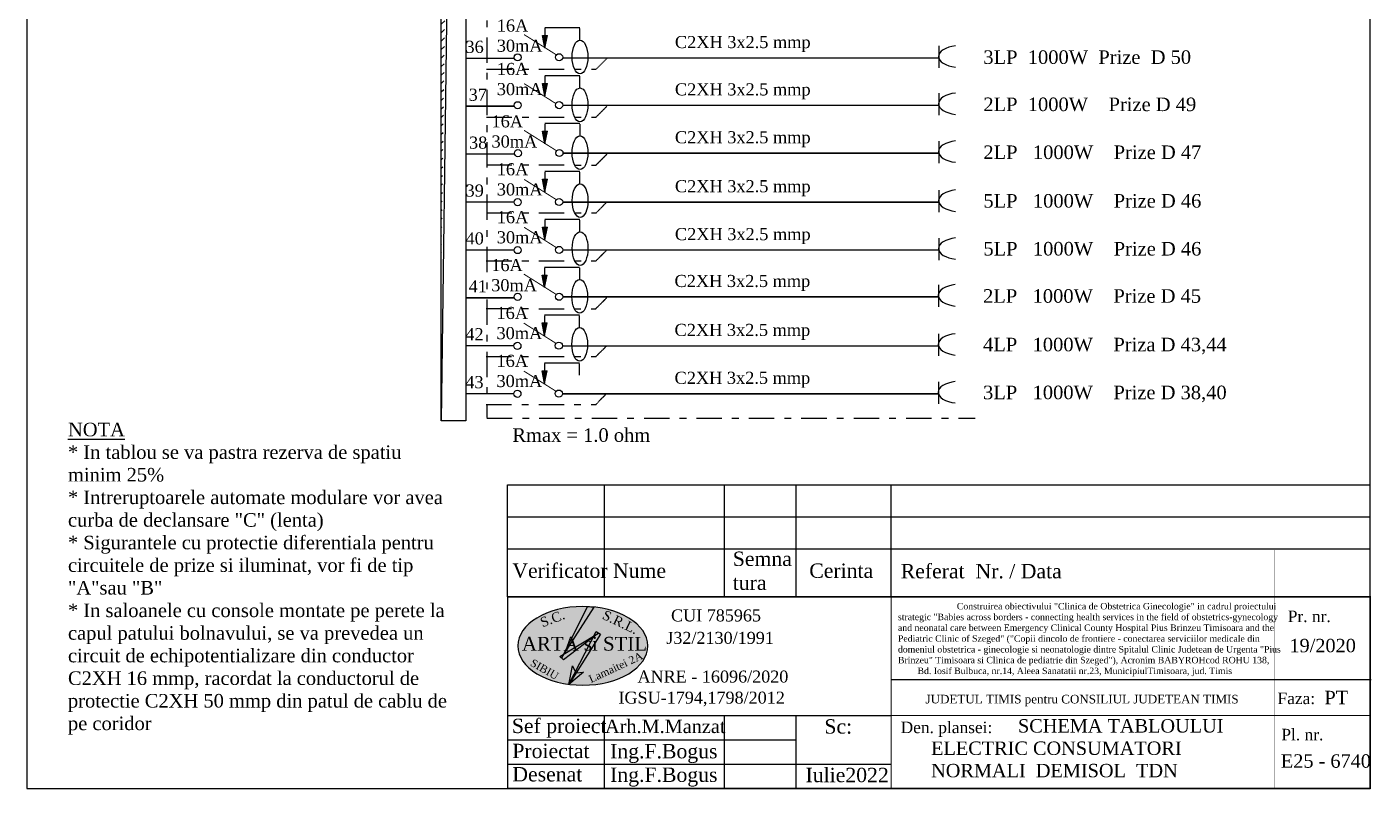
# Model space of a CAD drawing. Header units: inches. Extents: x -369701 to 85886, y 28217 to 66726.
# Drawn here: x -333952 to -319928, y 28219 to 36176 of the extents above; entities that cross this region are included whole.
import ezdxf

# ---------------------------------------------------------------- set-up
doc = ezdxf.new("R2010")
doc.units = ezdxf.units.IN
doc.header["$MEASUREMENT"] = 0
doc.linetypes.add('DOUBLE_DASHED', pattern=[1.093611, 0.529167, -0.211667, 0.141111, -0.211667])
doc.layers.add('Circuite', color=7, linetype='Continuous', lineweight=25)
doc.layers.add('Circuite incendiu', color=1, linetype='Continuous', lineweight=25)
doc.layers.add('ELECTRICAL', color=7, linetype='Continuous')
doc.layers.add('Texte', color=7, linetype='Continuous')
doc.styles.get("Standard").update_dxf_attribs({"font": 'arial.ttf'})

msp = doc.modelspace()

# ---------------------------------------------------------------- hatches: boundary and pattern name
at = {"layer": 'Circuite', "linetype": 'Continuous'}
h = msp.add_hatch(color=256, dxfattribs=at)
h.paths.add_polyline_path([(-328547, 35956), (-328547, 36086), (-328573, 36086)])
h.paths.add_polyline_path([(-328521, 36086), (-328547, 36086), (-328547, 35956)])
h = msp.add_hatch(color=256, dxfattribs=at)
h.paths.add_polyline_path([(-328547, 35456), (-328547, 35586), (-328573, 35586)])
h.paths.add_polyline_path([(-328521, 35586), (-328547, 35586), (-328547, 35456)])
h = msp.add_hatch(color=256, dxfattribs=at)
h.paths.add_polyline_path([(-328547, 34956), (-328547, 35086), (-328573, 35086)])
h.paths.add_polyline_path([(-328521, 35086), (-328547, 35086), (-328547, 34956)])
h = msp.add_hatch(color=256, dxfattribs=at)
h.paths.add_polyline_path([(-328547, 34456), (-328547, 34586), (-328573, 34586)])
h.paths.add_polyline_path([(-328521, 34586), (-328547, 34586), (-328547, 34456)])
h = msp.add_hatch(color=256, dxfattribs=at)
h.paths.add_polyline_path([(-328547, 33956), (-328547, 34086), (-328573, 34086)])
h.paths.add_polyline_path([(-328521, 34086), (-328547, 34086), (-328547, 33956)])
h = msp.add_hatch(color=256, dxfattribs=at)
h.paths.add_polyline_path([(-328551, 33456), (-328551, 33586), (-328577, 33586)])
h.paths.add_polyline_path([(-328524, 33586), (-328551, 33586), (-328551, 33456)])
h = msp.add_hatch(color=256, dxfattribs=at)
h.paths.add_polyline_path([(-328550, 32956), (-328550, 33086), (-328576, 33086)])
h.paths.add_polyline_path([(-328524, 33086), (-328550, 33086), (-328550, 32956)])
h = msp.add_hatch(color=256, dxfattribs=at)
h.paths.add_polyline_path([(-328550, 32456), (-328550, 32586), (-328576, 32586)])
h.paths.add_polyline_path([(-328524, 32586), (-328550, 32586), (-328550, 32456)])
at = {"layer": 'Circuite incendiu'}
h = msp.add_hatch(dxfattribs=at)
h.set_pattern_fill('ANSI31', scale=500, style=0)
h.set_pattern_definition([(45, (-1924392.83, -1145257.324), (-44.1941738, 44.1941738), [])])
h.paths.add_polyline_path([(-329373, 52183), (-329628, 52183), (-329628, 33655)])
at = {"layer": 'ELECTRICAL', "linetype": 'Continuous', "true_color": 0x7fd2f5}
h = msp.add_hatch(color=141, dxfattribs=at)
edge = h.paths.add_edge_path()
edge.add_ellipse((-328152, 29715), major_axis=(-678, 0), ratio=0.605763, start_angle=0, end_angle=360, ccw=False)
h.paths.add_polyline_path([(-328127, 29408), (-327556, 29675), (-327504, 29563), (-328075, 29296)], flags=9)
h.paths.add_polyline_path([(-328676, 29610), (-328381, 29442), (-328441, 29336), (-328736, 29504)], flags=24)
h.paths.add_polyline_path([(-327926, 30125), (-327554, 29949), (-327620, 29811), (-327992, 29988)], flags=25)
h.paths.add_polyline_path([(-328640, 30015), (-328374, 30116), (-328320, 29974), (-328586, 29873)], flags=25)
h.paths.add_polyline_path([(-328829, 29845), (-327488, 29845), (-327488, 29622), (-328829, 29622)], flags=25)
at = {"layer": 'ELECTRICAL', "linetype": 'Continuous'}
h = msp.add_hatch(color=1, dxfattribs=at)
h.paths.add_polyline_path([(-328035, 30120), (-328102, 30126), (-328352, 29628), (-328343, 29634)])
h.paths.add_polyline_path([(-328352, 29628), (-328391, 29605), (-328373, 29586)])
h.paths.add_polyline_path([(-328343, 29634), (-328352, 29628), (-328373, 29586)], flags=17)
h.paths.add_polyline_path([(-328045, 29804), (-328038, 29817), (-328343, 29634), (-328373, 29586), (-328354, 29568)])
h.paths.add_polyline_path([(-327987, 29848), (-328038, 29817), (-328045, 29804)], flags=17)
h.paths.add_polyline_path([(-327987, 29848), (-328045, 29804), (-328229, 29440), (-328226, 29432), (-328219, 29433), (-327966, 29836), (-328014, 29865), (-328038, 29817)])
h.paths.add_polyline_path([(-328146, 29442), (-328219, 29433), (-328296, 29310)])
h.paths.add_polyline_path([(-328219, 29433), (-328226, 29432), (-328229, 29440), (-328296, 29310)])
h.paths.add_polyline_path([(-328229, 29440), (-328258, 29508), (-328296, 29310)])

# ---------------------------------------------------------------- linework, layer by layer
at = {"layer": 'Circuite', "linetype": 'DOUBLE_DASHED', "ltscale": 500}
msp.add_line((-329153, 53017), (-329153, 32097), dxfattribs=at)
at = {"layer": 'Circuite', "linetype": 'Continuous'}
for p, q in [((-328547, 35956), (-328573, 36086)), ((-328573, 36086), (-328521, 36086)), ((-328183, 36166), (-328547, 36166)), ((-328547, 36161), (-328547, 35955)), ((-328547, 35956), (-328521, 36086)), ((-328183, 36039), (-328183, 36160)), ((-328183, 35666), (-328547, 35666)), ((-328547, 35661), (-328547, 35455)), ((-328183, 35539), (-328183, 35660)), ((-328547, 35456), (-328573, 35586)), ((-328573, 35586), (-328521, 35586)), ((-328547, 35456), (-328521, 35586)), ((-328547, 34956), (-328573, 35086)), ((-328573, 35086), (-328521, 35086)), ((-328183, 35166), (-328547, 35166)), ((-328547, 35161), (-328547, 34955)), ((-328547, 34956), (-328521, 35086)), ((-328180, 35039), (-328180, 35160)), ((-328183, 34666), (-328547, 34666)), ((-328547, 34661), (-328547, 34455)), ((-328183, 34539), (-328183, 34660)), ((-328547, 34456), (-328573, 34586)), ((-328573, 34586), (-328521, 34586)), ((-328547, 34456), (-328521, 34586)), ((-328547, 33956), (-328573, 34086)), ((-328573, 34086), (-328521, 34086)), ((-328183, 34166), (-328547, 34166)), ((-328547, 34161), (-328547, 33955)), ((-328547, 33956), (-328521, 34086)), ((-328183, 34039), (-328183, 34160)), ((-328187, 33666), (-328551, 33666)), ((-328551, 33661), (-328551, 33455)), ((-328183, 33539), (-328183, 33660)), ((-328551, 33456), (-328577, 33586)), ((-328577, 33586), (-328524, 33586)), ((-328551, 33456), (-328524, 33586)), ((-328186, 33166), (-328550, 33166)), ((-328550, 33161), (-328550, 32955)), ((-328186, 33039), (-328186, 33160)), ((-328550, 32956), (-328576, 33086)), ((-328576, 33086), (-328524, 33086)), ((-328550, 32956), (-328524, 33086)), ((-328550, 32456), (-328576, 32586)), ((-328576, 32586), (-328524, 32586)), ((-328186, 32666), (-328550, 32666)), ((-328550, 32661), (-328550, 32455)), ((-328550, 32456), (-328524, 32586)), ((-328186, 32539), (-328186, 32660))]:
    msp.add_line(p, q, dxfattribs=at)
at = {"layer": 'Circuite', "linetype": 'Continuous', "ltscale": 2}
msp.add_line((-324930, 29365), (-319928, 29365), dxfattribs=at)
at = {"layer": 'Circuite', "linetype": 'Continuous'}
msp.add_lwpolyline([(-319936, 28227), (-319936, 52805), (-333951, 52815), (-333952, 28227)], close=True, dxfattribs=at)
at = {"layer": 'Circuite'}
msp.add_lwpolyline([(-329628, 52183), (-329373, 52183), (-329373, 32065), (-329628, 32065)], close=True, dxfattribs=at)
at = {"layer": 'Circuite', "linetype": 'Continuous'}
for centre in [(-328181, 35862), (-328181, 35362), (-328181, 34862), (-328180, 34362), (-328180, 33862), (-328184, 33362), (-328184, 32862)]:
    msp.add_ellipse(centre, major_axis=(0, 176), ratio=0.466655, dxfattribs=at)
at = {"layer": 'ELECTRICAL', "linetype": 'Continuous'}
for p, q in [((-329373, 52183), (-329628, 32065)), ((-328102, 30126), (-328373, 29586)), ((-328373, 29586), (-328035, 30120)), ((-328102, 30126), (-328035, 30120)), ((-328391, 29605), (-327987, 29848)), ((-327987, 29848), (-328354, 29568)), ((-328296, 29310), (-328014, 29865)), ((-327966, 29836), (-328296, 29310)), ((-328014, 29865), (-327966, 29836)), ((-328354, 29568), (-328391, 29605)), ((-328296, 29310), (-328258, 29508)), ((-328258, 29508), (-328226, 29432)), ((-328146, 29442), (-328296, 29310)), ((-328226, 29432), (-328146, 29442))]:
    msp.add_line(p, q, dxfattribs=at)
at = {"layer": 'ELECTRICAL', "color": 7, "linetype": 'Continuous'}
for p, q in [((-324439, 35977), (-324439, 35747)), ((-324439, 35484), (-324439, 35253)), ((-324439, 34984), (-324439, 34753)), ((-324439, 34472), (-324439, 34242)), ((-324439, 33972), (-324439, 33742)), ((-324442, 33484), (-324442, 33253)), ((-324442, 32972), (-324442, 32742)), ((-324442, 32472), (-324442, 32242))]:
    msp.add_line(p, q, dxfattribs=at)
at = {"layer": 'ELECTRICAL', "linetype": 'DOUBLE_DASHED'}
for p, q in [((-328013, 35734), (-327899, 35848)), ((-328013, 35234), (-327899, 35348)), ((-328013, 35234), (-327899, 35348)), ((-328013, 34734), (-327899, 34848)), ((-328013, 34734), (-327899, 34848)), ((-328013, 34234), (-327900, 34348)), ((-328013, 33734), (-327900, 33848)), ((-328016, 33234), (-327903, 33348)), ((-328016, 33234), (-327903, 33348)), ((-328016, 32734), (-327903, 32848)), ((-328016, 32234), (-327903, 32348))]:
    msp.add_line(p, q, dxfattribs=at)
at = {"layer": 'ELECTRICAL', "linetype": 'DOUBLE_DASHED', "ltscale": 500}
for p, q in [((-329156, 35735), (-328013, 35734)), ((-329156, 35235), (-328013, 35234)), ((-329156, 34735), (-328013, 34734)), ((-329156, 34235), (-328013, 34234)), ((-329159, 33735), (-328016, 33734)), ((-329156, 33735), (-328013, 33734)), ((-329159, 33235), (-328016, 33234)), ((-329159, 32735), (-328016, 32734)), ((-329159, 32235), (-328016, 32234)), ((-329153, 32093), (-324060, 32093))]:
    msp.add_line(p, q, dxfattribs=at)
at = {"layer": 'ELECTRICAL', "linetype": 'Continuous', "flags": 128}
for points, const_width in [([(-328429, 35885), (-328765, 36096)], 10.1), ([(-329376, 35848), (-328868, 35848)], 15.2), ([(-328362, 35851), (-324439, 35851)], 15.2), ([(-328429, 35373), (-328764, 35584)], 10.1), ([(-328429, 35373), (-328764, 35584)], 10.1), ([(-328429, 35373), (-328764, 35584)], 10.1), ([(-329376, 35348), (-328868, 35348)], 15.2), ([(-329376, 35348), (-328868, 35348)], 15.2), ([(-328361, 35358), (-324439, 35358)], 15.2), ([(-328429, 34885), (-328765, 35096)], 10.1), ([(-329373, 34848), (-328865, 34848)], 15.2), ([(-329373, 34848), (-328865, 34848)], 15.2), ([(-328361, 34858), (-324439, 34858)], 15.2), ([(-328429, 34373), (-328764, 34584)], 10.1), ([(-328429, 34373), (-328764, 34584)], 10.1), ([(-329376, 34348), (-328868, 34348)], 15.2), ([(-329376, 34348), (-328868, 34348)], 15.2), ([(-329376, 34348), (-328868, 34348)], 15.2), ([(-328361, 34346), (-324439, 34346)], 15.2), ([(-328429, 33873), (-328764, 34084)], 10.1), ([(-328429, 33873), (-328764, 34084)], 10.1), ([(-328429, 33873), (-328764, 34084)], 10.1), ([(-329376, 33848), (-328868, 33848)], 15.2), ([(-329376, 33848), (-328868, 33848)], 15.2), ([(-329376, 33848), (-328868, 33848)], 15.2), ([(-328361, 33846), (-324439, 33846)], 15.2), ([(-328432, 33385), (-328768, 33596)], 10.1), ([(-329376, 33348), (-328868, 33348)], 15.2), ([(-329376, 33348), (-328868, 33348)], 15.2), ([(-328364, 33358), (-324442, 33358)], 15.2), ([(-328432, 32873), (-328768, 33084)], 10.1), ([(-328432, 32873), (-328768, 33084)], 10.1), ([(-329379, 32848), (-328871, 32848)], 15.2), ([(-329379, 32848), (-328871, 32848)], 15.2), ([(-329379, 32848), (-328871, 32848)], 15.2), ([(-328364, 32846), (-324442, 32846)], 15.2), ([(-328432, 32373), (-328768, 32584)], 10.1), ([(-328432, 32373), (-328768, 32584)], 10.1), ([(-328432, 32373), (-328768, 32584)], 10.1), ([(-329379, 32348), (-328871, 32348)], 15.2), ([(-329379, 32348), (-328871, 32348)], 15.2), ([(-329379, 32348), (-328871, 32348)], 15.2), ([(-328364, 32346), (-324442, 32346)], 15.2)]:
    msp.add_lwpolyline(points, dxfattribs=dict(at, const_width=const_width))
at = {"layer": 'ELECTRICAL', "linetype": 'Continuous'}
for centre in [(-328831, 35858), (-328399, 35859), (-328831, 35358), (-328831, 35358), (-328399, 35359), (-328399, 35359), (-328828, 34858), (-328828, 34858), (-328396, 34859), (-328396, 34859), (-328831, 34346), (-328399, 34348), (-328831, 33846), (-328399, 33848), (-328831, 33358), (-328831, 33358), (-328399, 33359), (-328399, 33359), (-328834, 32846), (-328402, 32848), (-328834, 32346), (-328402, 32348)]:
    msp.add_circle(centre, 37.2, dxfattribs=at)
at = {"layer": 'ELECTRICAL', "color": 7, "linetype": 'Continuous'}
for centre in [(-324205, 35867), (-324205, 35374), (-324205, 34874), (-324205, 34362), (-324205, 33862), (-324208, 33374), (-324208, 32862), (-324208, 32362)]:
    msp.add_ellipse(centre, major_axis=(-236, 0), ratio=0.487665, start_param=-1.324285, end_param=1.324285, dxfattribs=at)
at = {"layer": 'ELECTRICAL', "linetype": 'Continuous', "extrusion": (0, 0, -1)}
msp.add_ellipse((-328152, 29715), major_axis=(-678, 0), ratio=0.605763, dxfattribs=at)
at = {"layer": 'Texte', "linetype": 'Continuous'}
for p, q in [((-327925, 30562), (-327925, 31397)), ((-326675, 30562), (-326675, 31397)), ((-325925, 30562), (-325925, 31397)), ((-324936, 30562), (-324936, 31397)), ((-327925, 30227), (-327925, 31062)), ((-326675, 30227), (-326675, 31062)), ((-325925, 30227), (-325925, 31062)), ((-324936, 30227), (-324936, 31062)), ((-328936, 28989), (-324936, 28989)), ((-327925, 28227), (-327926, 28990)), ((-326675, 28227), (-326675, 28989)), ((-325925, 28219), (-325925, 28989)), ((-328936, 28735), (-325925, 28735)), ((-328936, 28481), (-324936, 28481))]:
    msp.add_line(p, q, dxfattribs=at)
at = {"layer": 'Texte', "linetype": 'Continuous', "flags": 128}
for points in [[(-328936, 30897), (-328936, 31397), (-319936, 31397)], [(-328936, 30897), (-328936, 31397), (-319936, 31397)], [(-328936, 30562), (-328936, 31062), (-319936, 31062)], [(-328936, 30562), (-328936, 31062), (-319936, 31062)], [(-328936, 30227), (-328936, 30727), (-319936, 30727)]]:
    msp.add_lwpolyline(points, dxfattribs=at)
at = {"layer": 'Texte', "linetype": 'Continuous'}
for points, const_width in [([(-320936, 28227), (-320936, 30716)], 5), ([(-324936, 28227), (-324936, 30227)], 10), ([(-328936, 28989), (-324936, 28989)], 10), ([(-324936, 28989), (-319936, 28989)], 10)]:
    msp.add_lwpolyline(points, dxfattribs=dict(at, const_width=const_width))
at = {"layer": 'Texte', "linetype": 'Continuous', "const_width": 15}
msp.add_lwpolyline([(-319936, 28227), (-328936, 28227), (-328936, 30227), (-319936, 30227)], close=True, dxfattribs=at)

# ---------------------------------------------------------------- texts
at = {"layer": 'Circuite', "linetype": 'Continuous', "char_height": 126.25, "width": 407.03, "attachment_point": 1}
for insert in [(-329049, 36253), (-329049, 35800), (-329104, 35253), (-329049, 34753), (-329049, 34253), (-329107, 33753), (-329052, 33253), (-329052, 32753)]:
    msp.add_mtext('{\\fTimes New Roman|b0|i0|c0|p18;16A\\P30mA}', dxfattribs=dict(at, insert=insert))
at = {"layer": 'ELECTRICAL', "linetype": 'DOUBLE_DASHED', "attachment_point": 1}
for s, insert, char_height, width in [('{\\fTimes New Roman|b0|i0|c0|p18;C2XH 3x2.5 mmp}', (-327191, 36081), 126.38, 2813.98), ('{\\fTimes New Roman|b0|i0|c0|p18;3LP  1000W  Prize  D 50}', (-323973, 35931), 141.54, 8555.18), ('{\\fTimes New Roman|b0|i0|c0|p18;C2XH 3x2.5 mmp}', (-327191, 35587), 126.38, 2813.98), ('{\\fTimes New Roman|b0|i0|c0|p18;2LP  1000W    Prize D 49}', (-323973, 35438), 141.54, 8555.18), ('{\\fTimes New Roman|b0|i0|c0|p18;C2XH 3x2.5 mmp}', (-327191, 35087), 126.38, 2813.98), ('{\\fTimes New Roman|b0|i0|c0|p18;2LP   1000W    Prize D 47}', (-323973, 34938), 141.54, 8555.18), ('{\\fTimes New Roman|b0|i0|c0|p18;C2XH 3x2.5 mmp}', (-327191, 34576), 126.38, 2813.98), ('{\\fTimes New Roman|b0|i0|c0|p18;5LP   1000W    Prize D 46}', (-323973, 34431), 141.54, 8555.18), ('{\\fTimes New Roman|b0|i0|c0|p18;C2XH 3x2.5 mmp}', (-327191, 34076), 126.38, 2813.98), ('{\\fTimes New Roman|b0|i0|c0|p18;5LP   1000W    Prize D 46}', (-323973, 33931), 141.54, 8555.18), ('{\\fTimes New Roman|b0|i0|c0|p18;C2XH 3x2.5 mmp}', (-327195, 33587), 126.38, 2813.98), ('{\\fTimes New Roman|b0|i0|c0|p18;2LP   1000W    Prize D 45}', (-323976, 33438), 141.54, 8555.18), ('{\\fTimes New Roman|b0|i0|c0|p18;C2XH 3x2.5 mmp}', (-327195, 33076), 126.38, 2813.98), ('{\\fTimes New Roman|b0|i0|c0|p18;4LP   1000W    Priza D 43,44}', (-323976, 32931), 141.54, 8555.18), ('{\\fTimes New Roman|b0|i0|c0|p18;C2XH 3x2.5 mmp}', (-327195, 32576), 126.38, 2813.98), ('{\\fTimes New Roman|b0|i0|c0|p18;3LP   1000W    Prize D 38,40}', (-323976, 32431), 141.54, 8555.18), ('{\\fTimes New Roman|b0|i0|c0|p18;\\LNOTA\\P\\l* In tablou se va pastra rezerva de spatiu minim 25%\\P* Intreruptoarele automate modulare vor avea curba de declansare "C" (lenta)\\P* Sigurantele cu protectie diferentiala pentru circuitele de prize si iluminat, vor fi de tip "A"sau "B"\\P* In saloanele cu console montate pe perete la capul patului bolnavului, se va prevedea un circuit de echipotentializare din conductor C2XH 16 mmp, racordat la conductorul de protectie C2XH 50 mmp din patul de cablu de pe coridor}', (-333523, 32044), 141.541, 3974.27), ('{\\fTimes New Roman|b0|i0|c0|p18;Rmax = 1.0 ohm}', (-328887, 31986), 141.54, 8555.18)]:
    msp.add_mtext(s, dxfattribs=dict(at, insert=insert, char_height=char_height, width=width))
at = {"layer": 'ELECTRICAL', "linetype": 'Continuous', "char_height": 126.38, "width": 407.44, "attachment_point": 1}
for s, insert in [('\\pxt1;{\\fTimes New Roman|b0|i0|c0|p18;36}', (-329376, 36031)), ('{\\fTimes New Roman|b0|i0|c0|p18;37}', (-329343, 35531)), ('{\\fTimes New Roman|b0|i0|c0|p18;38}', (-329339, 35031)), ('{\\fTimes New Roman|b0|i0|c0|p18;39}', (-329375, 34531)), ('{\\fTimes New Roman|b0|i0|c0|p18;40}', (-329375, 34031)), ('{\\fTimes New Roman|b0|i0|c0|p18;41}', (-329343, 33531)), ('{\\fTimes New Roman|b0|i0|c0|p18;42}', (-329378, 33031)), ('{\\fTimes New Roman|b0|i0|c0|p18;43}', (-329378, 32531))]:
    msp.add_mtext(s, dxfattribs=dict(at, insert=insert))
at = {"layer": 'Texte', "linetype": 'Continuous', "attachment_point": 1}
for s, insert, char_height, width in [('\\fTimes New Roman|b0|i0|c0|p18;Verificator', (-328887, 30575), 150, 957.75), ('\\fTimes New Roman|b0|i0|c0|p18;Nume', (-327837, 30575), 150, 957.8), ('\\fTimes New Roman|b0|i0|c0|p18;Semna\\Ptura', (-326587, 30699), 150, 957.8), ('\\fTimes New Roman|b0|i0|c0|p18;Cerinta ', (-325789, 30575), 150, 713.5), ('{\\fTimes New Roman|b0|i0|c0|p18;19/2020}', (-320780, 29788), 140, 1414.36), ('{\\fTimes New Roman|b0|i0|c0|p18;Faza:}', (-320904, 29227), 120, 1414.36), ('{\\fTimes New Roman|b0|i0|c0|p18;  PT }', (-320520, 29246), 140, 1414.36), ('{\\fTimes New Roman|b0|i0|c0|p18;Sef proiect}', (-328892, 28955), 150, 1016.64), ('{\\fTimes New Roman|b0|i0|c0|p18;Arh.M.Manzat}', (-327920, 28945), 140, 1423.27), ('{\\fTimes New Roman|b0|i0|c0|p18;  Sc:}', (-325745, 28949), 150, 713.5), ('{\\fTimes New Roman|b0|i0|c0|p18;                \\H0.93333x;SCHEMA TABLOULUI ELECTRIC CONSUMATORI NORMALI  DEMISOL  TDN}', (-324518, 28950), 150, 3496), ('{\\fTimes New Roman|b0|i0|c0|p18;Proiectat}', (-328887, 28693), 150, 957.75), ('{\\fTimes New Roman|b0|i0|c0|p18;Ing.F.Bogus}', (-327867, 28691), 150, 957.75), ('{\\fTimes New Roman|b0|i0|c0|p18; E25 - 6740}', (-320922, 28583), 140, 1414.36), ('{\\fTimes New Roman|b0|i0|c0|p18;Desenat}', (-328887, 28450), 150, 957.75), ('{\\fTimes New Roman|b0|i0|c0|p18;Ing.F.Bogus}', (-327867, 28445), 150, 957.75), ('{\\fTimes New Roman|b0|i0|c0|p18;Iulie2022}', (-325828, 28442), 150, 1534.79)]:
    msp.add_mtext(s, dxfattribs=dict(at, insert=insert, char_height=char_height, width=width))
at = {"layer": 'Texte', "attachment_point": 1}
for s, insert, char_height, width in [('\\fTimes New Roman|b0|i0|c0|p18;Referat  Nr. / Data', (-324835, 30570), 150, 2000.85), ('{\\fTimes New Roman|b0|i0|c0|p18;                        \\H1.38x;      \\H0.97826x;Construirea obiectivului "Clinica de Obstetrica Ginecologie" in cadrul proiectului\\Pstrategic "Babies across borders - connecting health services in the field of obstetrics-gynecology and neonatal care between Emergency Clinical County Hospital Pius Brinzeu Timisoara and the Pediatric Clinic of Szeged" ("Copii dincolo de frontiere - conectarea serviciilor medicale din domeniul obstetrica - ginecologie si neonatologie dintre Spitalul Clinic Judetean de Urgenta "Pius Brinzeu" Timisoara si Clinica de pediatrie din Szeged"), Acronim BABYROHcod ROHU 138, \\P        Bd. Iosif Bulbuca, nr.14, Aleea Sanatatii nr.23, MunicipiulTimisoara, jud. Timis}', (-324864, 30163), 50, 3987.91), ('{\\fTimes New Roman|b0|i0|c0|p18;        CUI 785965 \\H1.1x; }', (-327609, 30095), 125, 4218.94), ('{\\fTimes New Roman|b0|i0|c0|p18;Pr. nr.}', (-320797, 30083), 120, 1688.6), ('{\\fTimes New Roman|b0|i0|c0|p18;ARTA si STIL }', (-328787, 29809), 144, 3081.12), ('\\pxt9;{\\fTimes New Roman|b0|i0|c0|p18;J32/2130/1991}', (-327281, 29861), 125, 4218.94), ('\\pxt12;{\\fTimes New Roman|b0|i0|c0|p18;ANRE - 16096/2020}', (-327581, 29457), 125, 4218.94), ('{\\fTimes New Roman|b0|i0|c0|p18;IGSU-1794,1798/2012}', (-327780, 29237), 125, 4218.94), ('{\\fTimes New Roman|b0|i0|c0|p18;JUDETUL TIMIS pentru CONSILIUL JUDETEAN TIMIS}', (-324576, 29204), 90, 3509.52), ('{\\fTimes New Roman|b0|i0|c0|p18;Den. plansei:   }', (-324836, 28924), 120, 1562.27), ('{\\fTimes New Roman|b0|i0|c0|p18;Pl. nr.}', (-320864, 28849), 120, 937.77)]:
    msp.add_mtext(s, dxfattribs=dict(at, insert=insert, char_height=char_height, width=width))
at = {"layer": 'Texte', "width": 3081.12, "attachment_point": 1}
for s, insert, char_height, rotation in [('{\\fTimes New Roman|b0|i0|c0|p18;S.C.}', (-328608, 30001), 100, 20.7146), ('{\\fTimes New Roman|b0|i0|c0|p18;S.R.L.}', (-327915, 30092), 100, 334.5926), ('{\\fTimes New Roman|b0|i0|c0|p18;Lamaitei 2A}', (-328100, 29399), 80, 25.0215), ('{\\fTimes New Roman|b0|i0|c0|p18;SIBIU}', (-328668, 29583), 80, 330.2913)]:
    msp.add_mtext(s, dxfattribs=dict(at, insert=insert, char_height=char_height, rotation=rotation))

doc.saveas('drawing.dxf')
